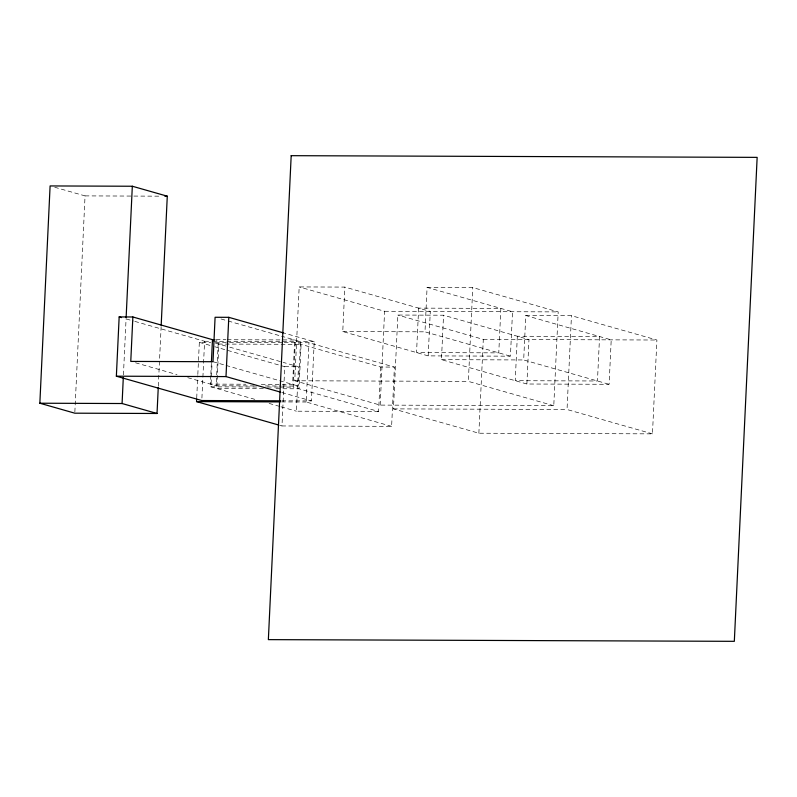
<?xml version="1.0" encoding="UTF-8"?>
<svg xmlns="http://www.w3.org/2000/svg" width="797" height="797" viewBox="0 0 797 797"><rect width="100%" height="100%" fill="white"/><g stroke="black" fill="none" stroke-linecap="round" stroke-linejoin="round"><path stroke-width="0.6" stroke-dasharray="3.98 2.99" d="M74.858 411.939L85.05 195.893L54.754 187.265M123.425 374.969L126.065 319.089M158.314 386.166L161.133 326.571M196.72 397.902L197.766 375.686M197.825 374.451L199.34 342.351L210.757 342.391M201.91 398.062L204.59 341.275L134.583 321.321M210.787 375.467L210.378 384.104L245.964 384.234M210.836 374.231L211.364 363.123M254.851 399.357L210.946 386.844L212.052 363.382M254.243 385.907L216.196 385.768L218.298 341.325L215.927 340.648M284.23 342.66L308.977 342.75L394.405 367.088L391.616 426.355L281.979 425.957L284.768 366.69L214.762 346.745M380.707 367.038L378.605 411.491L293.176 387.143L295.269 342.7L380.707 367.038L394.405 367.088M427.082 287.388L472.77 287.558L558.199 311.896L553.776 405.733L380.179 405.095L294.751 380.757L299.174 286.93L344.852 287.089L430.29 311.438L428.198 355.88L510.419 356.179L512.521 311.737L427.082 287.388L424.99 331.831L510.419 356.179M378.605 411.491L296.384 411.192L298.476 366.74L283.055 362.346M282.477 386.007L298.427 386.067L300.529 341.624L281.54 336.214M391.616 426.355L306.178 402.007L308.977 342.75M281.869 400.821L311.438 400.931L314.227 341.674L283.383 332.877M428.198 355.88L342.76 331.532L344.852 287.089M380.179 405.095L384.602 311.268L299.174 286.93M525.781 315.512L571.459 315.682L656.897 340.02L652.464 433.857L478.867 433.219L393.439 408.881L397.862 315.044L443.55 315.213L528.979 339.562L526.887 384.005L609.117 384.303L611.209 339.861L525.781 315.512L523.679 359.955L609.117 384.303M526.887 384.005L441.448 359.656L443.55 315.213M553.776 405.733L468.347 381.384L472.77 287.558M478.867 433.219L483.301 339.392L397.862 315.044M652.464 433.857L567.036 409.509L571.459 315.682M85.05 195.893L159.908 196.172M384.602 311.268L558.199 311.896M342.76 331.532L424.99 331.831M483.301 339.392L656.897 340.02M216.156 339.681L225.969 339.711M227.195 339.721L294.701 339.96L292.609 384.403L259.463 384.284M204.59 341.275L211.444 341.295M212.59 341.305L225.661 341.355M226.886 341.355L314.227 341.674M215.499 342.401L282.995 342.65M441.448 359.656L523.679 359.955M284.768 366.69L298.476 366.74M294.751 380.757L468.347 381.384M265.291 385.947L281.251 386.007M210.946 386.844L257.58 387.013M267.403 387.043L278.452 387.083M279.677 387.093L293.176 387.143M263.408 388.667L216.774 388.498L218.866 344.055L301.097 344.354L299.005 388.797L275.682 388.717M281.54 401.917L306.178 402.007M393.439 408.881L567.036 409.509M221.028 318.969L226.956 320.663M228.141 320.992L280.355 335.876M215.369 343.059L228.47 346.795M229.656 347.133L281.859 362.007M126.275 318.959L133.398 320.982M199.34 342.351L210.019 345.39M212.998 361.718L224.864 365.106M226.049 365.444L298.427 386.067M281.769 392.483L311.438 400.931M135.51 362.774L177.044 374.61M187.723 377.658L216.196 385.768M269.087 403.412L279.767 406.45M280.952 406.789L296.384 411.192M279.608 425.279L281.979 425.957M418.644 308.12L416.542 352.563L498.773 352.862L500.865 308.419L418.644 308.12M517.333 336.244L515.231 380.687L597.461 380.986L599.563 336.543L517.333 336.244"/><path stroke-width="1.2" d="M158.264 387.412L157.029 413.484L74.798 413.185L39.85 403.222L50.101 185.94L132.322 186.239L167.28 196.192L161.183 325.325M280.634 400.821L201.8 400.532L116.362 376.194L119.161 316.927L132.86 316.977L213.546 339.97M157.029 413.484L122.08 403.521L123.306 377.449M126.115 317.854L132.322 186.239M132.86 316.977L130.768 361.42L212.998 361.718L215.09 317.276L228.799 317.326L283.383 332.877M278.412 424.94L196.54 401.608L196.66 399.138M211.424 361.888L212.47 339.661L214.921 339.671M280.584 392.144L225.999 376.582L228.799 317.326M164.82 196.182L167.28 196.192M116.362 376.194L225.999 376.582M196.54 401.608L280.315 401.907M39.85 403.222L122.08 403.521M119.161 316.927L121.533 317.604M291.184 155.674L268.36 639.632L734.326 641.326L757.15 157.368L291.184 155.674"/></g></svg>
